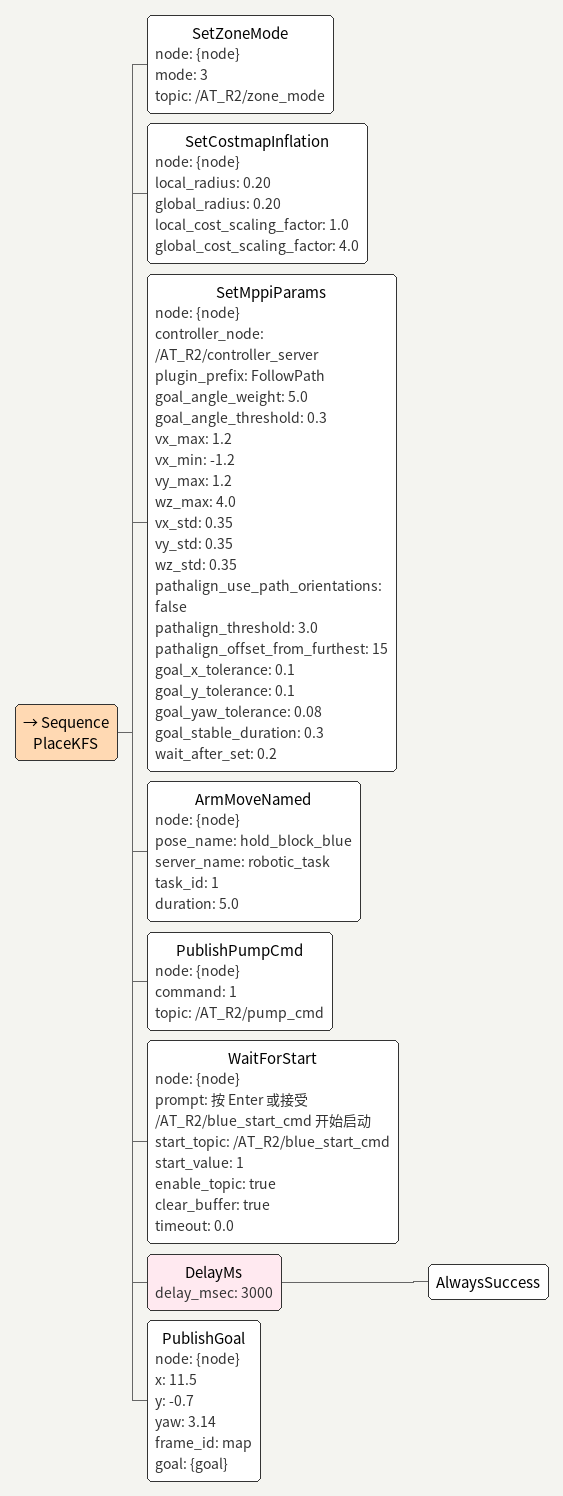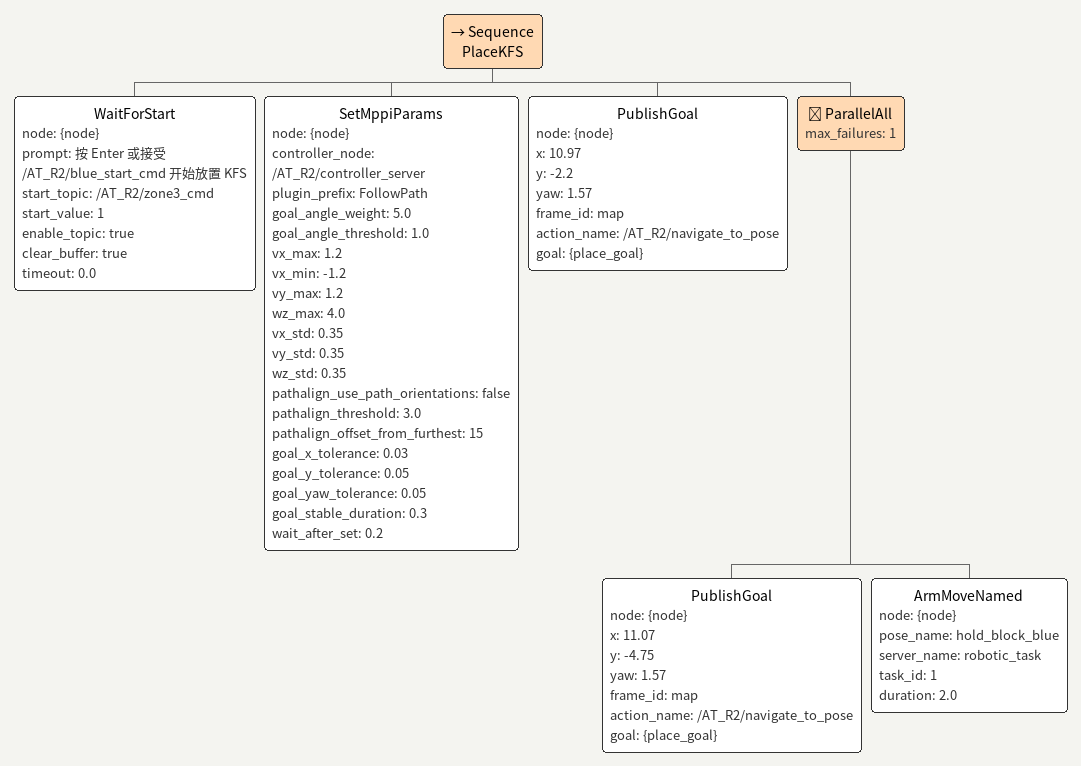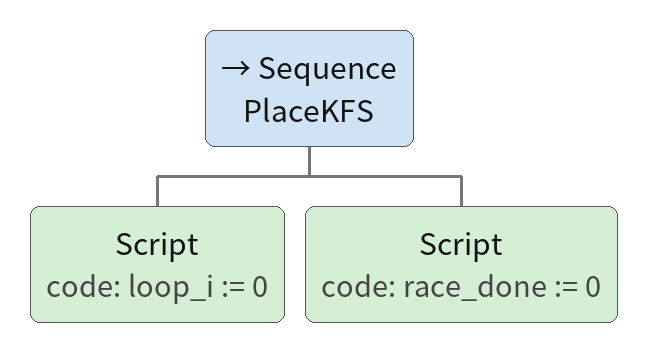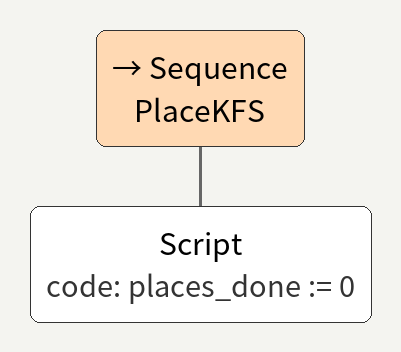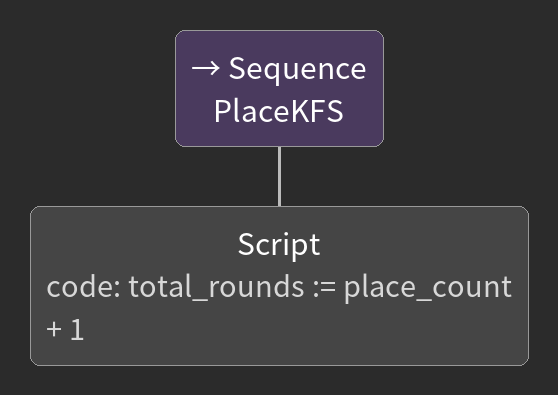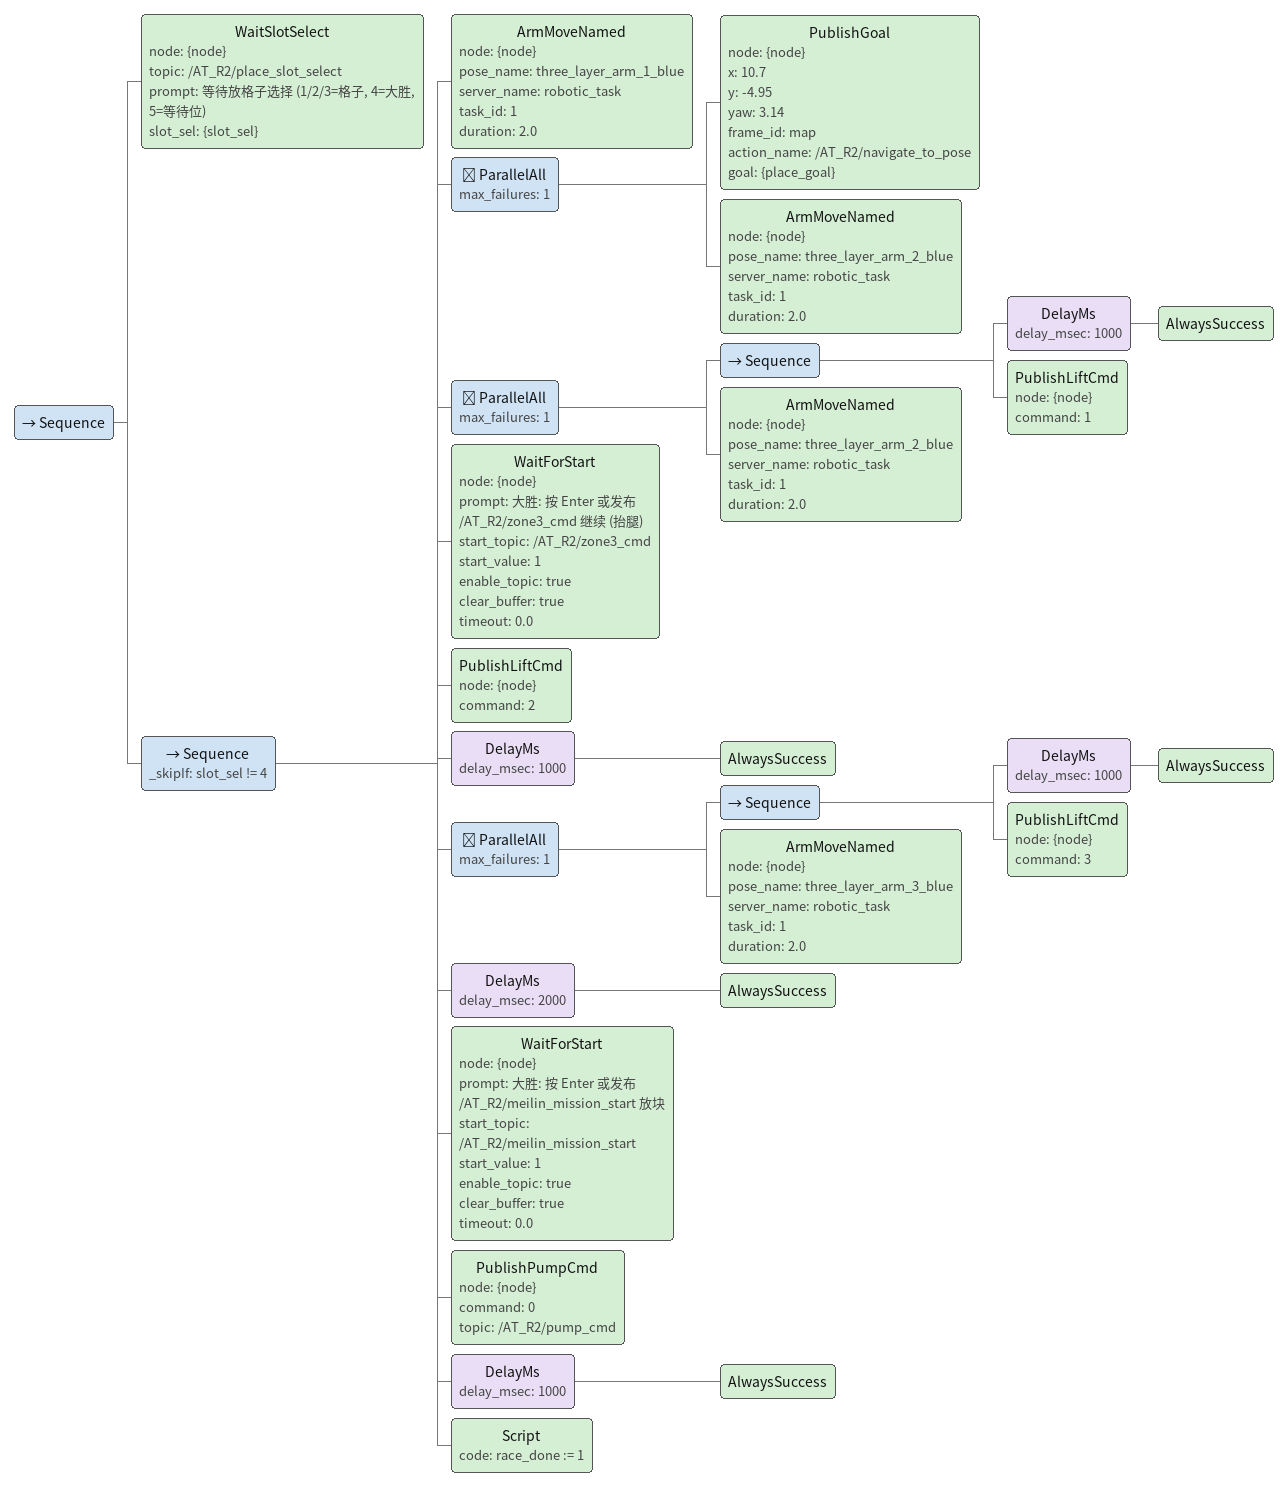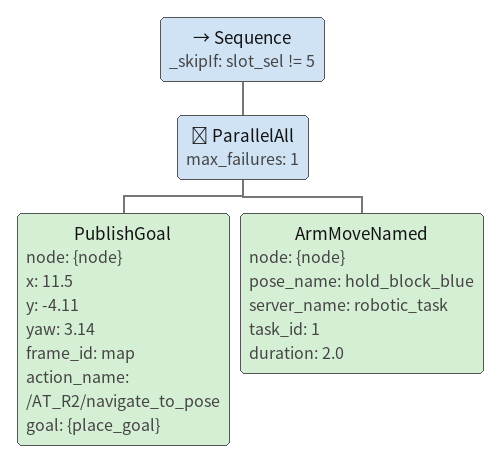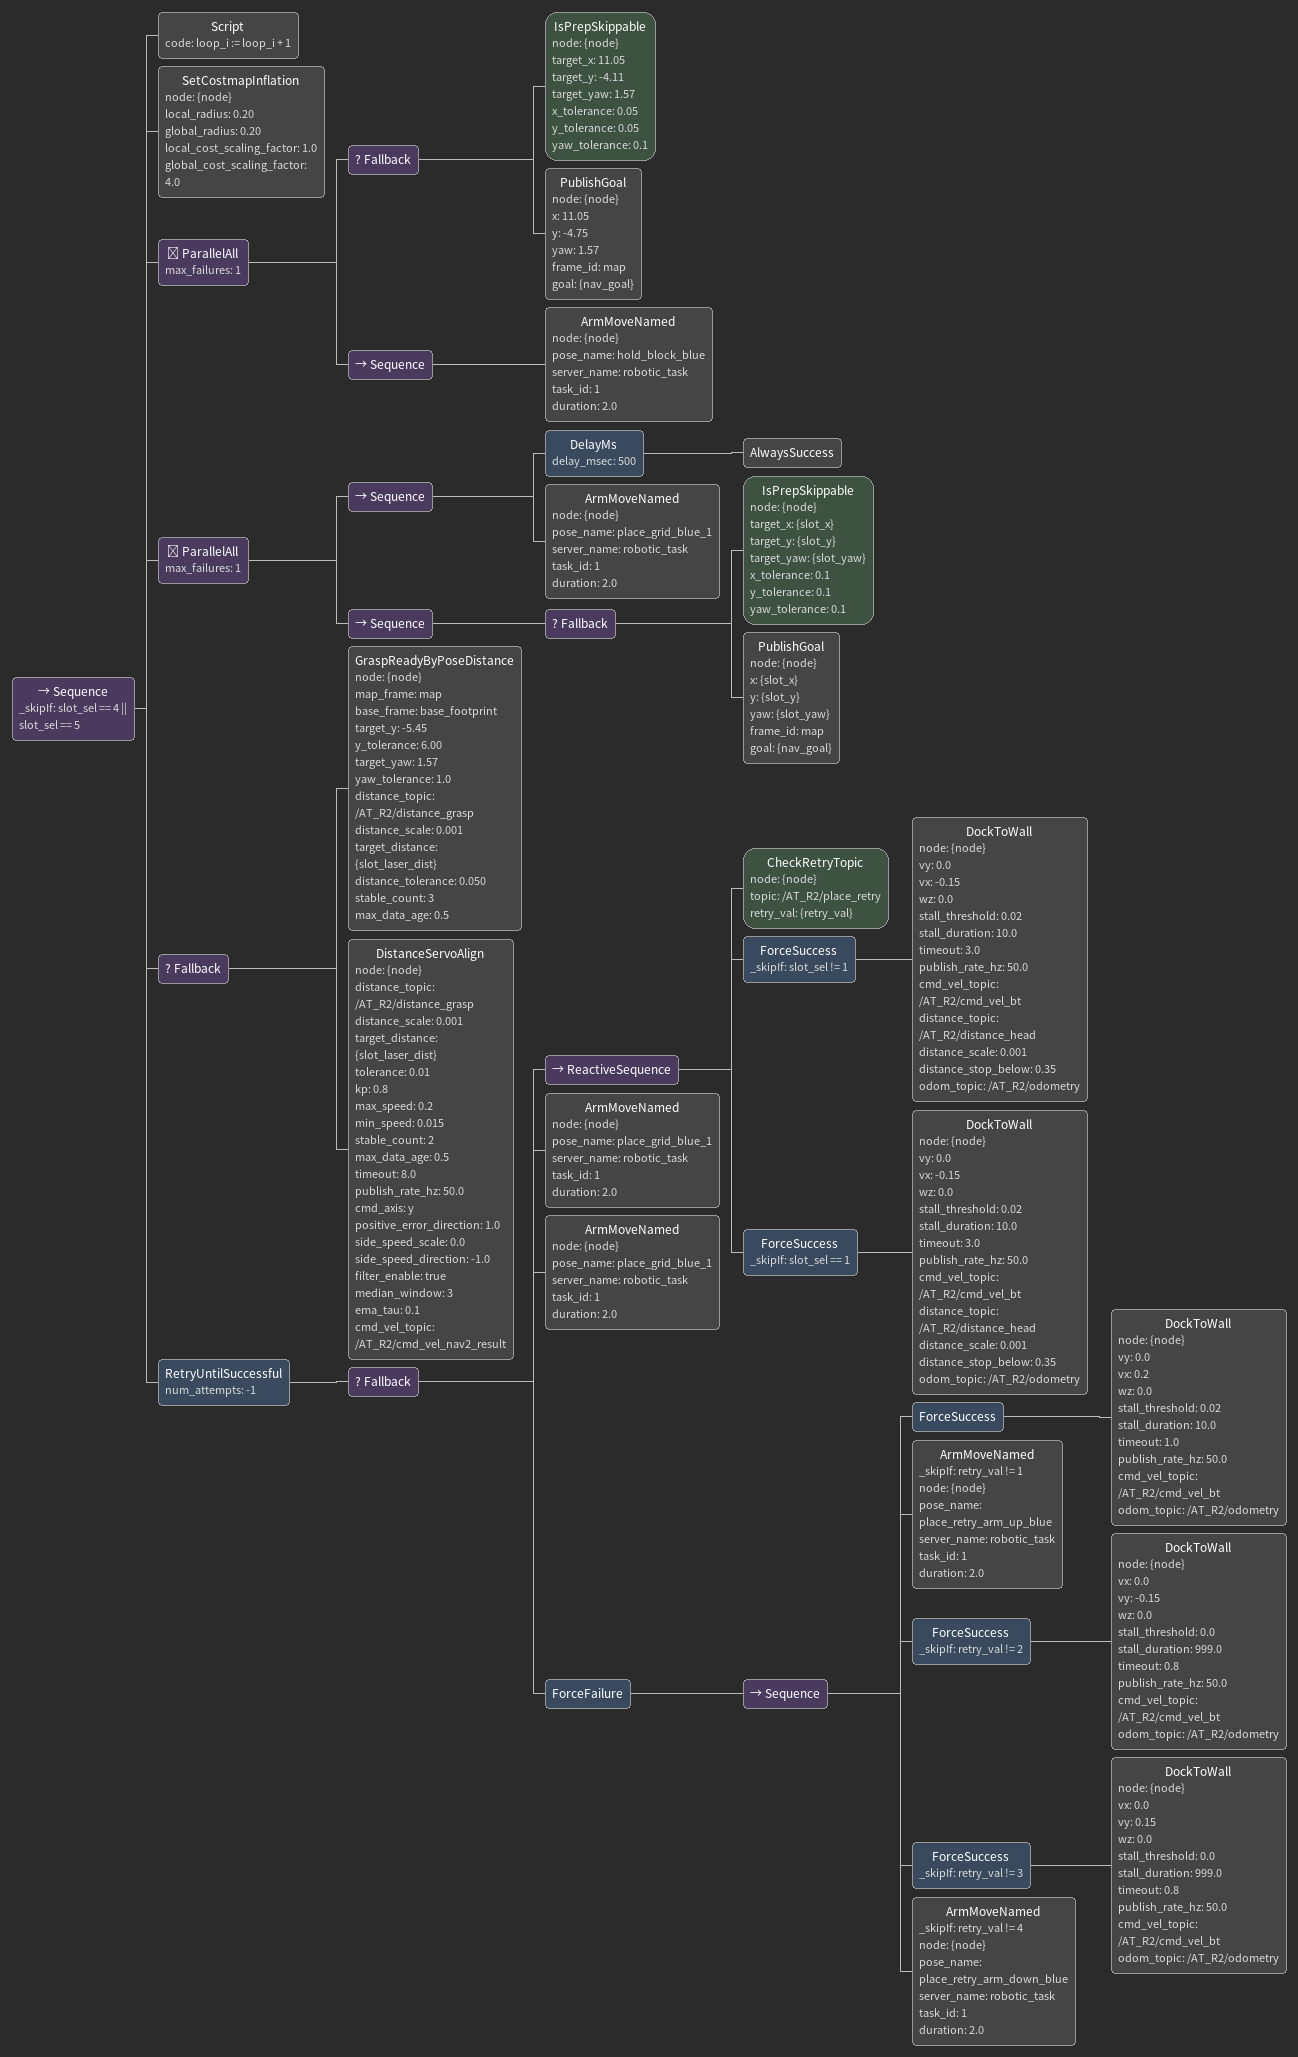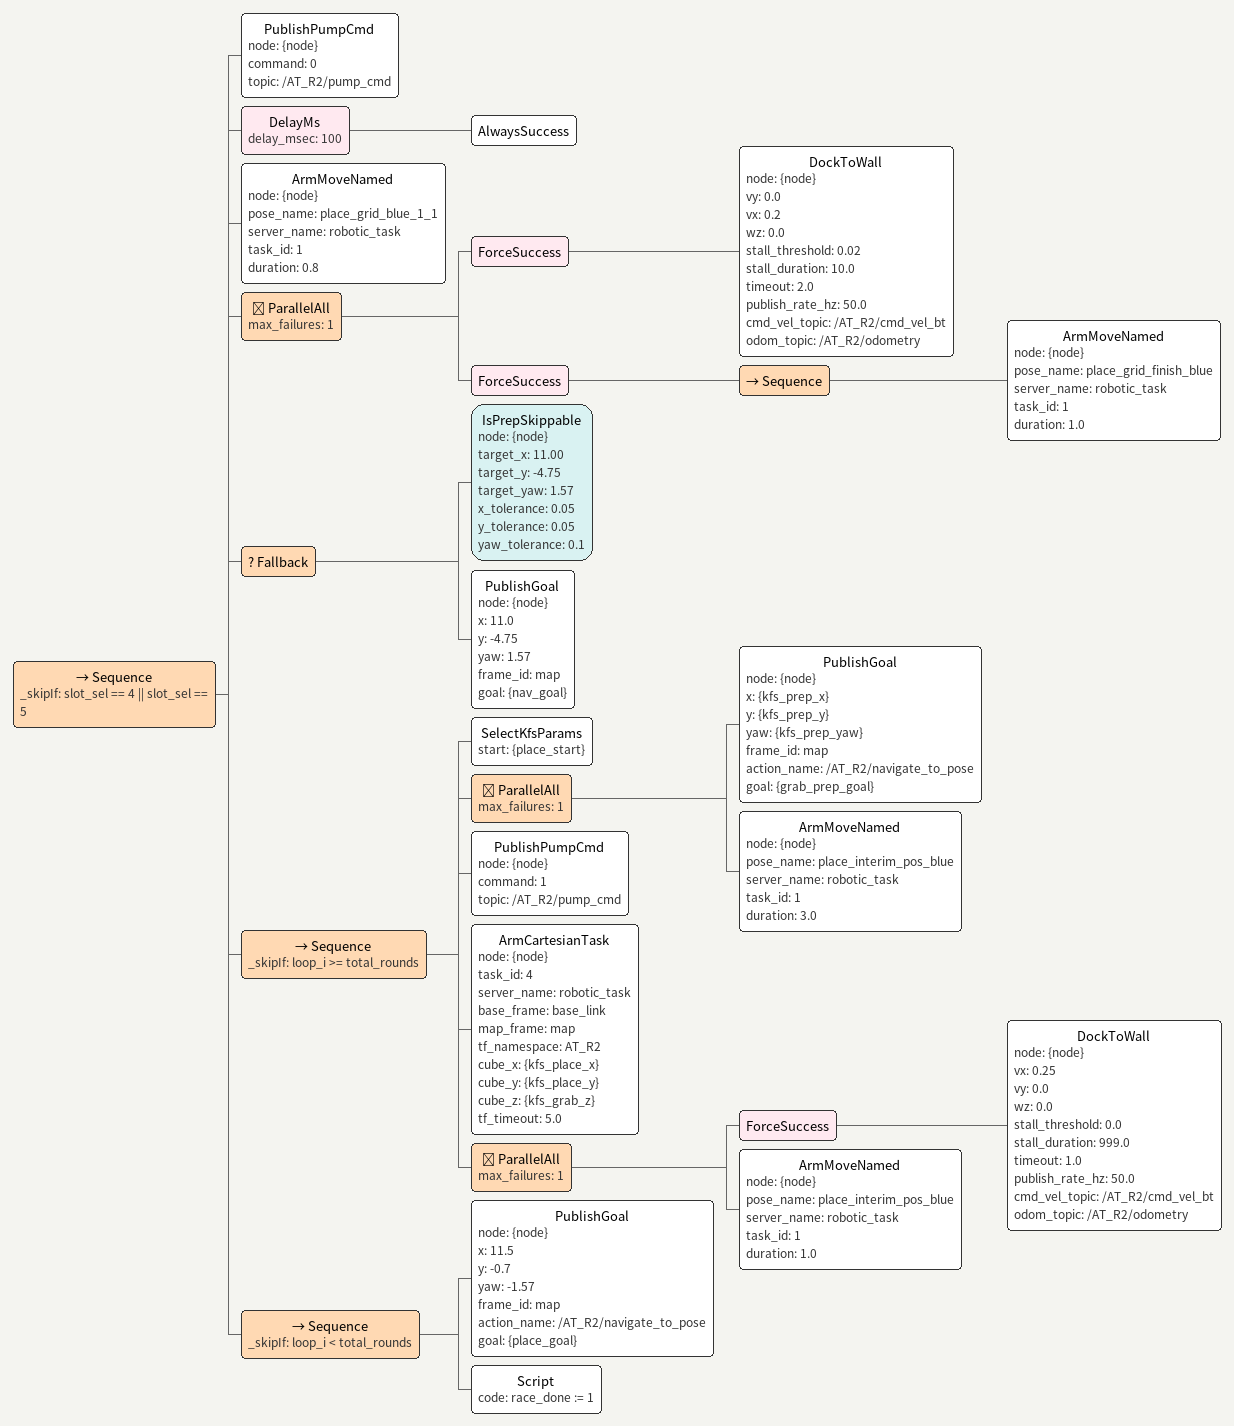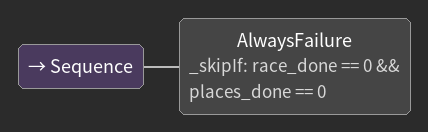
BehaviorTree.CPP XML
<Sequence name="PlaceKFS">
<SetZoneMode node="{node}" mode="3" topic="/AT_R2/zone_mode"/>

<SetCostmapInflation node="{node}" local_radius="0.20" global_radius="0.20" local_cost_scaling_factor="1.0" global_cost_scaling_factor="4.0"/>

<SetMppiParams node="{node}" controller_node="/AT_R2/controller_server" plugin_prefix="FollowPath" goal_angle_weight="5.0" goal_angle_threshold="0.3" vx_max="1.2" vx_min="-1.2" vy_max="1.2" wz_max="4.0" vx_std="0.35" vy_std="0.35" wz_std="0.35" pathalign_use_path_orientations="false" pathalign_threshold="3.0" pathalign_offset_from_furthest="15" goal_x_tolerance="0.1" goal_y_tolerance="0.1" goal_yaw_tolerance="0.08" goal_stable_duration="0.3" wait_after_set="0.2"/>
  <!-- ===== A 段: 预装 ===== -->
  <ArmMoveNamed node="{node}" pose_name="hold_block_blue" server_name="robotic_task" task_id="1" duration="5.0"/>
  <PublishPumpCmd node="{node}" command="1" topic="/AT_R2/pump_cmd"/>

  <WaitForStart node="{node}" prompt="按 Enter 或接受 /AT_R2/blue_start_cmd 开始启动" start_topic="/AT_R2/blue_start_cmd" start_value="1" enable_topic="true" clear_buffer="true" timeout="0.0"/>
  <DelayMs delay_msec="3000">
      <AlwaysSuccess/>
  </DelayMs>
  <PublishGoal node="{node}" x="11.5" y="-0.7" yaw="3.14" frame_id="map" goal="{goal}"/>

</Sequence>

<Sequence name="PlaceKFS">
<WaitForStart node="{node}" prompt="按 Enter 或接受 /AT_R2/blue_start_cmd 开始放置 KFS" start_topic="/AT_R2/zone3_cmd" start_value="1" enable_topic="true" clear_buffer="true" timeout="0.0"/>
  设置
  <SetMppiParams node="{node}" controller_node="/AT_R2/controller_server" plugin_prefix="FollowPath" goal_angle_weight="5.0" goal_angle_threshold="1.0" vx_max="1.2" vx_min="-1.2" vy_max="1.2" wz_max="4.0" vx_std="0.35" vy_std="0.35" wz_std="0.35" pathalign_use_path_orientations="false" pathalign_threshold="3.0" pathalign_offset_from_furthest="15" goal_x_tolerance="0.03" goal_y_tolerance="0.05" goal_yaw_tolerance="0.05" goal_stable_duration="0.3" wait_after_set="0.2"/>

  <PublishGoal node="{node}" x="10.97" y="-2.2" yaw="1.57" frame_id="map" action_name="/AT_R2/navigate_to_pose" goal="{place_goal}"/>
  <!-- ===== 导航到【第一次准备位 P1】(固定写死) || 摆臂, 两者都必须成功 ===== -->
  <ParallelAll max_failures="1">
    <PublishGoal node="{node}" x="11.07" y="-4.75" yaw="1.57" frame_id="map" action_name="/AT_R2/navigate_to_pose" goal="{place_goal}"/>
    <!-- TODO: 填并行臂姿态名 (此时手里预装着 KFS, 勿摆成松开姿态) -->
    <ArmMoveNamed node="{node}" pose_name="hold_block_blue" server_name="robotic_task" task_id="1" duration="2.0"/>
  </ParallelAll>

</Sequence>

<Sequence name="PlaceKFS">
<Script code="loop_i := 0"/>
  <Script code="race_done := 0"/>

</Sequence>

<Sequence name="PlaceKFS">
<Script code="places_done := 0"/>

</Sequence>

<Sequence name="PlaceKFS">
<Script code="total_rounds := place_count + 1"/>

</Sequence>

<Sequence>

<!-- ===== 等话题选格子 (收到 0/其它值忽略继续等) ===== -->
<WaitSlotSelect node="{node}" topic="/AT_R2/place_slot_select" prompt="等待放格子选择 (1/2/3=格子, 4=大胜, 5=等待位)" slot_sel="{slot_sel}"/>

<!-- ===== 按 slot_sel 分流: 1/2/3=放块+抓下一块; 4=大胜 ===== -->

<!-- ===== case 4: 大胜爬三层, 结束比赛 ===== -->
<Sequence _skipIf="slot_sel != 4">
  <ArmMoveNamed node="{node}" pose_name="three_layer_arm_1_blue" server_name="robotic_task" task_id="1" duration="2.0"/>
  <!-- 到大胜准备位 (导航 || 摆臂, 两者都必须成功) -->
  <ParallelAll max_failures="1">
    <PublishGoal node="{node}" x="10.7" y="-4.95" yaw="3.14" frame_id="map" action_name="/AT_R2/navigate_to_pose" goal="{place_goal}"/>
    <!-- TODO: 填并行臂姿态名 -->
    <ArmMoveNamed node="{node}" pose_name="three_layer_arm_2_blue" server_name="robotic_task" task_id="1" duration="2.0"/>
  </ParallelAll>

  <!-- 发 lift command=1 (发指令 || 摆臂, 两者都必须成功) -->
  <ParallelAll max_failures="1">
    <Sequence>
      <DelayMs delay_msec="1000">
        <AlwaysSuccess/>
      </DelayMs>
      <PublishLiftCmd node="{node}" command="1"/>
    </Sequence>
    <!-- TODO: 填并行臂姿态名 -->
    <ArmMoveNamed node="{node}" pose_name="three_layer_arm_2_blue" server_name="robotic_task" task_id="1" duration="2.0"/>
  </ParallelAll>
  <!-- 按回车或等话题: 降下底盘 -->
  <WaitForStart node="{node}" prompt="大胜: 按 Enter 或发布 /AT_R2/zone3_cmd 继续 (抬腿)" start_topic="/AT_R2/zone3_cmd" start_value="1" enable_topic="true" clear_buffer="true" timeout="0.0"/>
  <PublishLiftCmd node="{node}" command="2"/>
  <DelayMs delay_msec="1000">
    <AlwaysSuccess/>
  </DelayMs>
  <!-- 发 lift command=3 (发指令 || 摆臂, 两者都必须成功) -->
  <ParallelAll max_failures="1">
    <Sequence>
      <DelayMs delay_msec="1000">
        <AlwaysSuccess/>
      </DelayMs>
      <PublishLiftCmd node="{node}" command="3"/>
    </Sequence>
    <!-- TODO: 填并行臂姿态名 -->
    <ArmMoveNamed node="{node}" pose_name="three_layer_arm_3_blue" server_name="robotic_task" task_id="1" duration="2.0"/>
  </ParallelAll>
  <DelayMs delay_msec="2000">
    <AlwaysSuccess/>
  </DelayMs>
  <!-- 按回车或等话题: 放块 -->
  <WaitForStart node="{node}" prompt="大胜: 按 Enter 或发布 /AT_R2/meilin_mission_start 放块" start_topic="/AT_R2/meilin_mission_start" start_value="1" enable_topic="true" clear_buffer="true" timeout="0.0"/>

  <PublishPumpCmd node="{node}" command="0" topic="/AT_R2/pump_cmd"/>
  <DelayMs delay_msec="1000">
    <AlwaysSuccess/>
  </DelayMs>
  <!-- 大胜完成, 标记结束 -->
  <Script code="race_done := 1"/>
</Sequence>

</Sequence>

<Sequence _skipIf="slot_sel != 5">
  <ParallelAll max_failures="1">
    <PublishGoal node="{node}" x="11.5" y="-4.11" yaw="3.14" frame_id="map" action_name="/AT_R2/navigate_to_pose" goal="{place_goal}"/>
    <ArmMoveNamed node="{node}" pose_name="hold_block_blue" server_name="robotic_task" task_id="1" duration="2.0"/>
  </ParallelAll>
</Sequence>

<Sequence _skipIf="slot_sel == 4 || slot_sel == 5">
  <Script code="loop_i := loop_i + 1"/>

<SetCostmapInflation node="{node}" local_radius="0.20" global_radius="0.20" local_cost_scaling_factor="1.0" global_cost_scaling_factor="4.0"/>
  <ParallelAll max_failures="1">
    <Fallback>
      <IsPrepSkippable node="{node}" target_x="11.05" target_y="-4.11" target_yaw="1.57" x_tolerance="0.05" y_tolerance="0.05" yaw_tolerance="0.1"/>
      <PublishGoal node="{node}" x="11.05" y="-4.75" yaw="1.57" frame_id="map" goal="{nav_goal}"/>
    </Fallback>
    <Sequence>
      <ArmMoveNamed node="{node}" pose_name="hold_block_blue" server_name="robotic_task" task_id="1" duration="2.0"/>
    </Sequence>
  </ParallelAll>

  <!-- B1+B2. 摆放置姿态 + 导航到所选 slot (slot_x/y/yaw 已由 WaitSlotSelect 按值填好) -->
  <ParallelAll max_failures="1">
    <Sequence>
      <DelayMs delay_msec="500">
        <AlwaysSuccess/>
      </DelayMs>
      <ArmMoveNamed node="{node}" pose_name="place_grid_blue_1" server_name="robotic_task" task_id="1" duration="2.0"/>
    </Sequence>
    <Sequence>
      <Fallback>
        <IsPrepSkippable node="{node}" target_x="{slot_x}" target_y="{slot_y}" target_yaw="{slot_yaw}" x_tolerance="0.1" y_tolerance="0.1" yaw_tolerance="0.1"/>
        <PublishGoal node="{node}" x="{slot_x}" y="{slot_y}" yaw="{slot_yaw}" frame_id="map" goal="{nav_goal}"/>
      </Fallback>
    </Sequence>
  </ParallelAll>

  <!-- B2.5 激光对距精对齐: 已在范围内直接过, 否则伺服对齐 =====
       TODO: 下列 target_y / target_distance / distance_topic 为占位值(y 由红区镜像取负), 按蓝区放块实测调整。 -->
  <Fallback>
    <GraspReadyByPoseDistance node="{node}" map_frame="map" base_frame="base_footprint" target_y="-5.45" y_tolerance="6.00" target_yaw="1.57" yaw_tolerance="1.0" distance_topic="/AT_R2/distance_grasp" distance_scale="0.001" target_distance="{slot_laser_dist}" distance_tolerance="0.050" stable_count="3" max_data_age="0.5"/>

    <DistanceServoAlign node="{node}" distance_topic="/AT_R2/distance_grasp" distance_scale="0.001" target_distance="{slot_laser_dist}" tolerance="0.01" kp="0.8" max_speed="0.2" min_speed="0.015" stable_count="2" max_data_age="0.5" timeout="8.0" publish_rate_hz="50.0" cmd_axis="y" positive_error_direction="1.0" side_speed_scale="0.0" side_speed_direction="-1.0" filter_enable="true" median_window="3" ema_tau="0.1" cmd_vel_topic="/AT_R2/cmd_vel_nav2_result"/>
  </Fallback>

  <RetryUntilSuccessful num_attempts="-1">
    <Fallback>
      <!-- 分支1: 可中断的顶墙 (含两个停距分支, 同轮只执行其一) -->
      <ReactiveSequence>
        <CheckRetryTopic node="{node}" topic="/AT_R2/place_retry" retry_val="{retry_val}"/>
        <!-- 格子1: 停距 0.40 -->
        <ForceSuccess _skipIf="slot_sel != 1">
          <DockToWall node="{node}" vy="0.0" vx="-0.15" wz="0.0" stall_threshold="0.02" stall_duration="10.0" timeout="3.0" publish_rate_hz="50.0" cmd_vel_topic="/AT_R2/cmd_vel_bt" distance_topic="/AT_R2/distance_head" distance_scale="0.001" distance_stop_below="0.35" odom_topic="/AT_R2/odometry"/>
        </ForceSuccess>
        <!-- 其它格子: 停距 0.27 -->
        <ForceSuccess _skipIf="slot_sel == 1">
          <DockToWall node="{node}" vy="0.0" vx="-0.15" wz="0.0" stall_threshold="0.02" stall_duration="10.0" timeout="3.0" publish_rate_hz="50.0" cmd_vel_topic="/AT_R2/cmd_vel_bt" distance_topic="/AT_R2/distance_head" distance_scale="0.001" distance_stop_below="0.35" odom_topic="/AT_R2/odometry"/>
        </ForceSuccess>
      </ReactiveSequence>

      <ArmMoveNamed node="{node}" pose_name="place_grid_blue_1" server_name="robotic_task" task_id="1" duration="2.0"/>
      <ArmMoveNamed node="{node}" pose_name="place_grid_blue_1" server_name="robotic_task" task_id="1" duration="2.0"/>
      <!-- 分支2: 恢复 (只有被中断才进). 必须以 FAILURE 收尾, 逼上层重推 -->
      <ForceFailure>
        <Sequence>
          <!-- (a) 固定倒车退出格子 (开环, 距离靠 timeout 标定, 约 0.2m/s*0.6s≈12cm) -->
          <ForceSuccess>
            <DockToWall node="{node}" vy="0.0" vx="0.2" wz="0.0" stall_threshold="0.02" stall_duration="10.0" timeout="1.0" publish_rate_hz="50.0" cmd_vel_topic="/AT_R2/cmd_vel_bt" odom_topic="/AT_R2/odometry"/>
          </ForceSuccess>

          <!-- (b) 按 retry_val 分支: 1/4 机械臂; 2 左移; 3 右移 -->
          <!-- 值1: 机械臂动作 (占位 pose, 关节值见 arm_ready_position.yaml) -->
          <ArmMoveNamed _skipIf="retry_val != 1" node="{node}" pose_name="place_retry_arm_up_blue" server_name="robotic_task" task_id="1" duration="2.0"/>
          <!-- 值2: 底盘左移5cm (车体+y; 开环 timeout*vy≈0.05, 需实测标定; 方向按底盘确认) -->
          <ForceSuccess _skipIf="retry_val != 2">
            <DockToWall node="{node}" vx="0.0" vy="-0.15" wz="0.0" stall_threshold="0.0" stall_duration="999.0" timeout="0.8" publish_rate_hz="50.0" cmd_vel_topic="/AT_R2/cmd_vel_bt" odom_topic="/AT_R2/odometry"/>
          </ForceSuccess>
          <!-- 值3: 底盘右移5cm (车体-y) -->
          <ForceSuccess _skipIf="retry_val != 3">
            <DockToWall node="{node}" vx="0.0" vy="0.15" wz="0.0" stall_threshold="0.0" stall_duration="999.0" timeout="0.8" publish_rate_hz="50.0" cmd_vel_topic="/AT_R2/cmd_vel_bt" odom_topic="/AT_R2/odometry"/>
          </ForceSuccess>
          <!-- 值4: 机械臂动作 (占位 pose) -->
          <ArmMoveNamed _skipIf="retry_val != 4" node="{node}" pose_name="place_retry_arm_down_blue" server_name="robotic_task" task_id="1" duration="2.0"/>
        </Sequence>
      </ForceFailure>
    </Fallback>
  </RetryUntilSuccessful>

</Sequence>

<Sequence _skipIf="slot_sel == 4 || slot_sel == 5">
  <!-- B4. 松气泵 放下 KFS -->
  <PublishPumpCmd node="{node}" command="0" topic="/AT_R2/pump_cmd"/>
  <DelayMs delay_msec="100">
    <AlwaysSuccess/>
  </DelayMs>
  <ArmMoveNamed node="{node}" pose_name="place_grid_blue_1_1" server_name="robotic_task" task_id="1" duration="0.8"/>
  <!-- B5. 倒车退出格子 与 收臂 并行 (延时300ms再收臂, 避免倒车瞬间扫到墙) -->
  <ParallelAll max_failures="1">
    <ForceSuccess>
      <DockToWall node="{node}" vy="0.0" vx="0.2" wz="0.0" stall_threshold="0.02" stall_duration="10.0" timeout="2.0" publish_rate_hz="50.0" cmd_vel_topic="/AT_R2/cmd_vel_bt" odom_topic="/AT_R2/odometry"/>
    </ForceSuccess>
    <ForceSuccess>
      <Sequence>
        <ArmMoveNamed node="{node}" pose_name="place_grid_finish_blue" server_name="robotic_task" task_id="1" duration="1.0"/>
      </Sequence>
    </ForceSuccess>
  </ParallelAll>

  <!-- 仅 slot 1: 放完第一个格子倒车退出后, 导航回准备点 -->
  <Fallback>
    <IsPrepSkippable node="{node}" target_x="11.00" target_y="-4.75" target_yaw="1.57" x_tolerance="0.05" y_tolerance="0.05" yaw_tolerance="0.1"/>
    <PublishGoal node="{node}" x="11.0" y="-4.75" yaw="1.57" frame_id="map" goal="{nav_goal}"/>
  </Fallback>

  <!-- ===== C 段: 抓下一个地上 KFS (仅前 place_count 轮; 末轮已放完最后一块, 只放不抓) =====
       末轮 loop_i == total_rounds: 整段 (取块参数+导航取块+笛卡尔抓+回过渡+去P2) 跳过,
       放完最后一块后直接结束该轮 -> Repeat 结束 -> 机器人停住。 -->
  <Sequence _skipIf="loop_i >= total_rounds">
    <!-- 选当前 KFS 的取块参数 -> 工作键 kfs_prep_x/y/yaw/kfs_place_x/y -->
    <SelectKfsParams start="{place_start}"/>

    <!-- C1. 导航到取块预备点 (与摆过渡臂姿并行) -->
    <ParallelAll max_failures="1">
      <PublishGoal node="{node}" x="{kfs_prep_x}" y="{kfs_prep_y}" yaw="{kfs_prep_yaw}" frame_id="map" action_name="/AT_R2/navigate_to_pose" goal="{grab_prep_goal}"/>
      <ArmMoveNamed node="{node}" pose_name="place_interim_pos_blue" server_name="robotic_task" task_id="1" duration="3.0"/>
    </ParallelAll>

    <!-- C2. 开气泵 + 笛卡尔精准抓 -->
    <PublishPumpCmd node="{node}" command="1" topic="/AT_R2/pump_cmd"/>
    <ArmCartesianTask node="{node}" task_id="4" server_name="robotic_task" base_frame="base_link" map_frame="map" tf_namespace="AT_R2" cube_x="{kfs_place_x}" cube_y="{kfs_place_y}" cube_z="{kfs_grab_z}" tf_timeout="5.0"/>
    <ParallelAll max_failures="1">
      <ForceSuccess>
        <DockToWall node="{node}" vx="0.25" vy="0.0" wz="0.0" stall_threshold="0.0" stall_duration="999.0" timeout="1.0" publish_rate_hz="50.0" cmd_vel_topic="/AT_R2/cmd_vel_bt" odom_topic="/AT_R2/odometry"/>
      </ForceSuccess>

    <!-- C4. 回过渡姿态 (抬起, 避免拖在地上) -->
      <ArmMoveNamed node="{node}" pose_name="place_interim_pos_blue" server_name="robotic_task" task_id="1" duration="1.0"/>
    </ParallelAll>
  </Sequence>

  <!-- ===== 末轮放完最后一块后: 导航回起始点 (11.5, -0.7, -1.57) 并结束比赛 =====
       loop_i == total_rounds (含预装共 total_rounds 块全部放完) 时执行。 -->
  <Sequence _skipIf="loop_i &lt; total_rounds">
    <PublishGoal node="{node}" x="11.5" y="-0.7" yaw="-1.57" frame_id="map" action_name="/AT_R2/navigate_to_pose" goal="{place_goal}"/>
    <!-- 标记结束, 触发循环末尾 AlwaysFailure -->
    <Script code="race_done := 1"/>
  </Sequence>

</Sequence>

<Sequence>

<!-- 完成信号 (大胜 或 全部放完) 出现时返回 FAILURE, 结束循环 -->
<AlwaysFailure _skipIf="race_done == 0 &amp;&amp; places_done == 0"/>

</Sequence>
